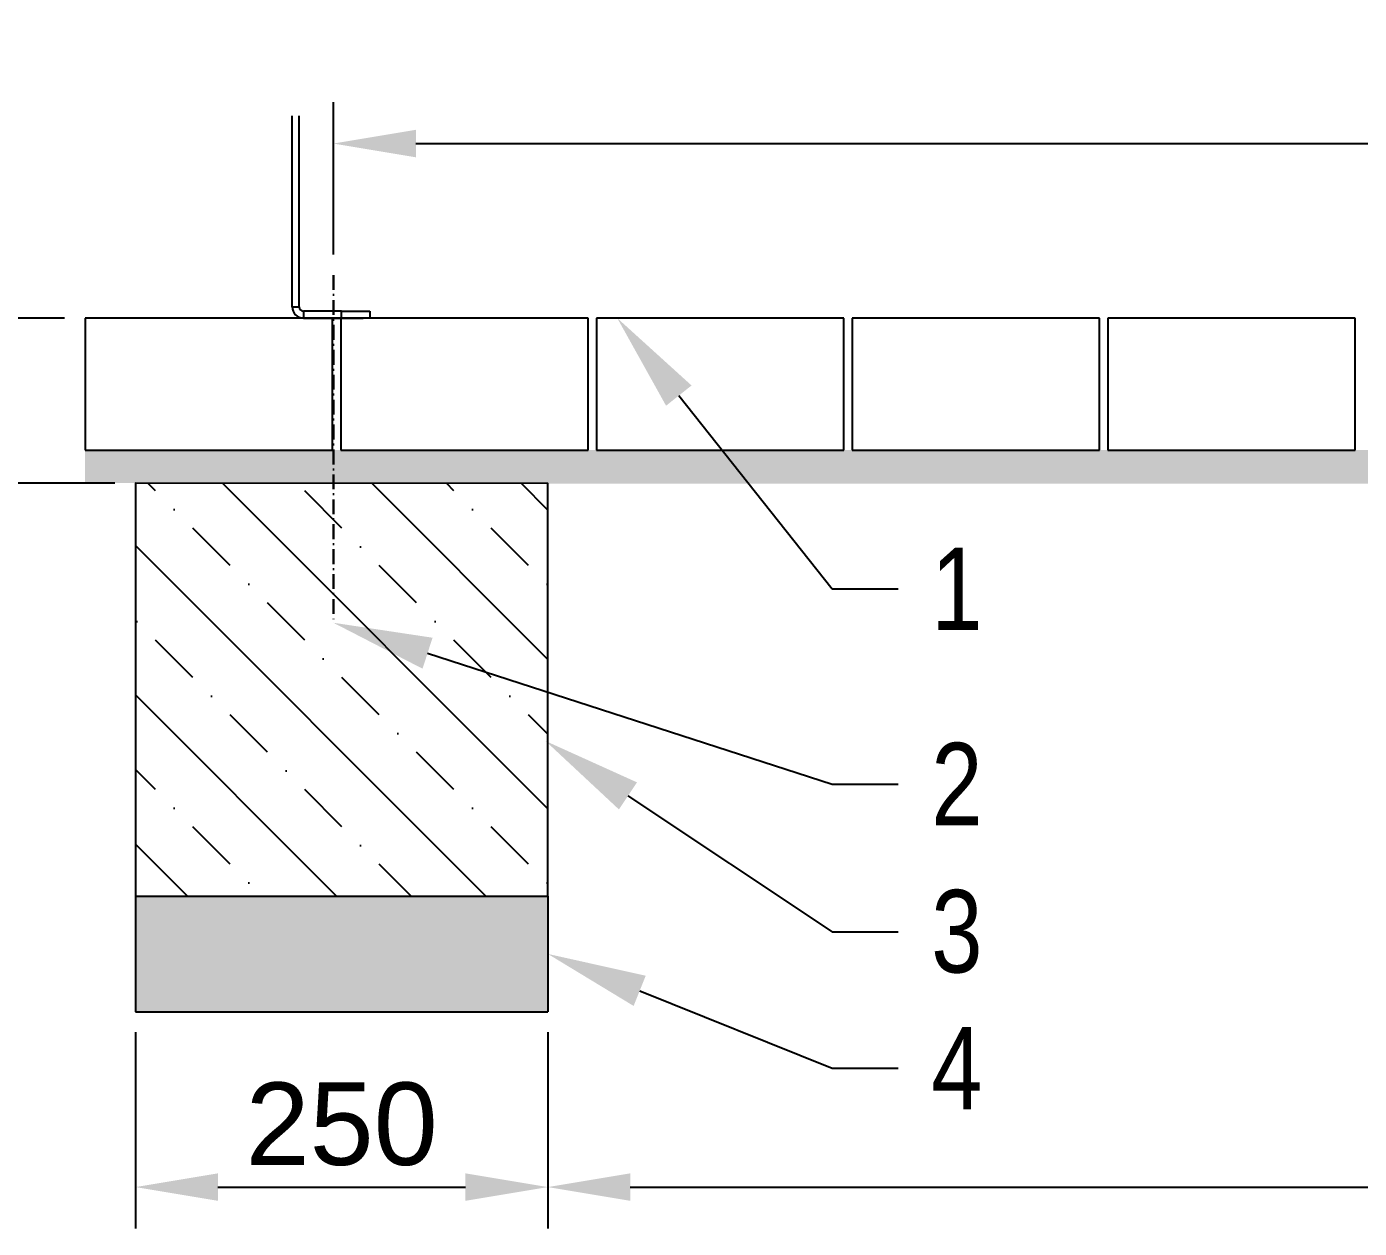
# Model space of a CAD drawing. Header units: millimetres. Extents: x -20 to 5721, y -20 to 4144.
# Drawn here: x 1358 to 2166, y 1939 to 2668 of the extents above; entities that cross this region are included whole.
import ezdxf
from ezdxf import colors
from ezdxf.entities.mleader import LeaderData, LeaderLine
from ezdxf.math import Vec2, Vec3

# ---------------------------------------------------------------- set-up
doc = ezdxf.new("R2010")
doc.units = ezdxf.units.MM
doc.linetypes.add('DashDot', pattern=[15, 9, -3, 0, -3])
doc.layers.add('SRAFY', color=30, linetype='Continuous')
doc.styles.add('SEACAD_Arial', font='arial.ttf', dxfattribs={"width": 0.8})
doc.styles.get("Standard").update_dxf_attribs({"font": 'arial.ttf'})
doc.dimstyles.new('ISO-25', dxfattribs={"dimtxt": 2.5, "dimasz": 2.5, "dimexe": 1.25, "dimexo": 0.625, "dimtad": 1, "dimtxsty": 'Standard', "dimcen": 2.5, "dimadec": 0, "dimazin": 0, "dimtfac": 1, "dimtmove": 0, "dimatfit": 3, "dimfxl": 1, "dimarcsym": 0})

# ---------------------------------------------------------------- blocks, each defined once
blk = doc.blocks.new('*D42')
at = {"color": 0, "lineweight": -2, "transparency": 16777216}
for p, q in [((1544.24, 2529.44), (1544.24, 2621.67)), ((3294.24, 2529.44), (3294.24, 2621.67)), ((1594.24, 2596.67), (3244.24, 2596.67))]:
    blk.add_line(p, q, dxfattribs=at)
at = {"color": 0, "transparency": 16777216}
for points in [[(1594.24, 2605), (1594.24, 2588.34), (1544.24, 2596.67)], [(3244.24, 2605), (3244.24, 2588.34), (3294.24, 2596.67)]]:
    blk.add_solid(points, dxfattribs=at)
at = {"layer": 'DEFPOINTS', "color": 0, "transparency": 16777216}
for p in [(3294.24, 2596.67), (1544.24, 2516.94), (3294.24, 2516.94)]:
    blk.add_point(p, dxfattribs=at)
at = {"color": 0, "transparency": 16777216, "insert": (2419.24, 2634.7), "char_height": 50, "attachment_point": 5}
blk.add_mtext('2022', dxfattribs=at)
blk = doc.blocks.new('*D46')
at = {"color": 0, "lineweight": -2, "transparency": 16777216}
for p, q in [((1424.26, 2058.08), (1424.26, 1939.28)), ((1674.26, 2058.08), (1674.26, 1939.28)), ((1474.26, 1964.28), (1624.26, 1964.28))]:
    blk.add_line(p, q, dxfattribs=at)
at = {"color": 0, "transparency": 16777216}
for points in [[(1474.26, 1972.61), (1474.26, 1955.95), (1424.26, 1964.28)], [(1624.26, 1972.61), (1624.26, 1955.95), (1674.26, 1964.28)]]:
    blk.add_solid(points, dxfattribs=at)
at = {"layer": 'DEFPOINTS', "color": 0, "transparency": 16777216}
for p in [(1424.26, 2070.58), (1674.26, 2070.58), (1674.26, 1964.28)]:
    blk.add_point(p, dxfattribs=at)
at = {"color": 0, "transparency": 16777216, "insert": (1549.26, 2002.31), "char_height": 50, "attachment_point": 5}
blk.add_mtext('250', dxfattribs=at)
blk = doc.blocks.new('*D39')
at = {"color": 0, "lineweight": -2, "transparency": 16777216}
for p, q in [((1296.56, 2540.91), (1296.56, 2590.91)), ((1381.23, 2490.91), (1271.56, 2490.91)), ((1296.56, 2490.91), (1296.56, 2390.91)), ((1411.76, 2390.91), (1271.56, 2390.91)), ((1296.56, 2340.91), (1296.56, 2160.32))]:
    blk.add_line(p, q, dxfattribs=at)
at = {"color": 0, "transparency": 16777216}
for points in [[(1288.23, 2540.91), (1304.9, 2540.91), (1296.56, 2490.91)], [(1288.23, 2340.91), (1304.9, 2340.91), (1296.56, 2390.91)]]:
    blk.add_solid(points, dxfattribs=at)
at = {"layer": 'DEFPOINTS', "color": 0, "transparency": 16777216}
for p in [(1393.73, 2490.91), (1296.56, 2390.91), (1424.26, 2390.91)]:
    blk.add_point(p, dxfattribs=at)
at = {"color": 0, "transparency": 16777216, "insert": (1258.53, 2225.61), "char_height": 50, "attachment_point": 5, "rotation": 90}
blk.add_mtext('100', dxfattribs=at)
blk = doc.blocks.new('*D40')
at = {"color": 0, "lineweight": -2, "transparency": 16777216}
for p, q in [((3174.27, 2108.59), (3174.27, 1939.28)), ((1674.26, 2058.08), (1674.26, 1939.28)), ((1724.26, 1964.28), (3124.27, 1964.28))]:
    blk.add_line(p, q, dxfattribs=at)
at = {"color": 0, "transparency": 16777216}
for points in [[(1724.26, 1972.61), (1724.26, 1955.95), (1674.26, 1964.28)], [(3124.27, 1972.61), (3124.27, 1955.95), (3174.27, 1964.28)]]:
    blk.add_solid(points, dxfattribs=at)
at = {"layer": 'DEFPOINTS', "color": 0, "transparency": 16777216}
for p in [(3174.27, 2121.09), (1674.26, 2070.58), (3174.27, 1964.28)]:
    blk.add_point(p, dxfattribs=at)
at = {"color": 0, "transparency": 16777216, "insert": (2424.27, 2001.88), "char_height": 50, "attachment_point": 5}
blk.add_mtext('1772', dxfattribs=at)

msp = doc.modelspace()

# ---------------------------------------------------------------- hatches: boundary and pattern name
at = {"layer": 'SRAFY'}
h = msp.add_hatch(dxfattribs=at)
h.set_pattern_fill('AR-SAND', color=256, scale=0.5)
h.set_pattern_definition([(37.5, (-5141.714, -2823.747), (-0.800016, 24.47066), [0, -19.304, 0, -21.59, 0, -20.6375]), (7.5, (-5141.714, -2823.747), (22.47616, 35.84126), [0, -10.414, 0, -17.399, 0, -6.6675]), (327.5, (-5157.335, -2823.747), (39.54962, 0.07186), [0, -6.35, 0, -22.86, 0, -29.845]), (317.5, (-5157.335, -2823.747), (38.17782, 11.14647), [0, -3.175, 0, -14.986, 0, -17.145])])
h.paths.add_polyline_path([(1393.732, 2410.911), (1393.732, 2390.954), (1424.264, 2390.911), (1544.237, 2390.745), (1544.237, 2410.911)])
h.paths.add_polyline_path([(2448.732, 2390.564), (2448.732, 2410.911), (1544.237, 2410.911), (1544.237, 2390.745), (1674.237, 2390.564)])
h = msp.add_hatch(dxfattribs=at)
h.set_pattern_fill('BETON-PROSTY', color=256, scale=0.8, angle=90)
h.set_pattern_definition([(135, (-5148.3, -2388.187), (-45.25483, -45.25483), []), (135, (-5148.3, -2342.93), (-67.88225, -22.6274), [32, -16, 0, -16])])
h.paths.add_polyline_path([(1007.683, 2270.913), (1007.683, 2390.566), (307.674, 2390.566), (307.711, 2140.574), (307.711, 2140.573), (1007.701, 2140.574)])
h.paths.add_polyline_path([(1674.237, 2270.911), (1674.237, 2390.564), (1424.237, 2390.564), (1424.237, 2140.574), (1674.23, 2140.574)])
h = msp.add_hatch(dxfattribs=at)
h.set_pattern_fill('AR-SAND', color=256, scale=0.5)
h.set_pattern_definition([(37.5, (-5148.301, -2388.187), (-0.800016, 24.47066), [0, -19.304, 0, -21.59, 0, -20.6375]), (7.5, (-5148.3, -2388.187), (22.47616, 35.84126), [0, -10.414, 0, -17.399, 0, -6.6675]), (327.5, (-5163.922, -2388.187), (39.54962, 0.07186), [0, -6.35, 0, -22.86, 0, -29.845]), (317.5, (-5163.922, -2388.187), (38.17782, 11.14647), [0, -3.175, 0, -14.986, 0, -17.145])])
h.paths.add_polyline_path([(1007.701, 2070.582), (1007.701, 2140.574), (307.711, 2140.574), (307.701, 2070.585)])
h.paths.add_polyline_path([(1674.254, 2070.58), (1674.264, 2140.564), (1645.49, 2140.574), (1424.264, 2140.574), (1424.264, 2070.581)])

# ---------------------------------------------------------------- linework, layer by layer
for p, q in [((1519.237, 2548.93), (1519.237, 2613.436)), ((1523.522, 2548.93), (1523.522, 2613.436)), ((1519.237, 2497.769), (1519.237, 2548.93)), ((1523.522, 2497.769), (1523.522, 2548.93)), ((1519.237, 2497.769), (1523.522, 2497.769)), ((1526.094, 2495.197), (1526.094, 2490.911)), ((1549.237, 2495.197), (1526.094, 2495.197)), ((1549.237, 2490.911), (1526.094, 2490.911)), ((1549.237, 2490.911), (1549.237, 2495.197)), ((1549.237, 2495.197), (1566.38, 2495.197)), ((1566.38, 2490.911), (1549.237, 2490.911)), ((1566.38, 2495.197), (1566.38, 2490.911))]:
    msp.add_line(p, q)
at = {"linetype": 'DashDot', "lineweight": 30}
msp.add_line((1544.237, 2516.937), (1544.237, 2306.274), dxfattribs=at)
at = {"color": 7, "linetype": 'Continuous'}
for p, q in [((1543.732, 2490.911), (1393.732, 2490.911)), ((1393.732, 2490.911), (1393.732, 2410.911)), ((1543.732, 2410.911), (1543.732, 2490.911)), ((1698.732, 2490.911), (1548.732, 2490.911)), ((1548.732, 2490.911), (1548.732, 2410.911)), ((1698.732, 2410.911), (1698.732, 2490.911)), ((1853.732, 2490.911), (1703.732, 2490.911)), ((1703.732, 2490.911), (1703.732, 2410.911)), ((1853.732, 2410.911), (1853.732, 2490.911)), ((2008.732, 2490.911), (1858.732, 2490.911)), ((1858.732, 2490.911), (1858.732, 2410.911)), ((2008.732, 2410.911), (2008.732, 2490.911)), ((2163.732, 2490.911), (2013.732, 2490.911)), ((2013.732, 2490.911), (2013.732, 2410.911)), ((2163.732, 2410.911), (2163.732, 2490.911)), ((1393.732, 2410.911), (1543.732, 2410.911)), ((1548.732, 2410.911), (1698.732, 2410.911)), ((1703.732, 2410.911), (1853.732, 2410.911)), ((1858.732, 2410.911), (2008.732, 2410.911)), ((2013.732, 2410.911), (2163.732, 2410.911))]:
    msp.add_line(p, q, dxfattribs=at)
at = {"color": 7, "linetype": 'Continuous', "lineweight": 25}
msp.add_line((1526.237, 2490.911), (1562.237, 2490.911), dxfattribs=at)
msp.add_lwpolyline([(1424.264, 2140.574), (1674.274, 2140.574), (1674.237, 2390.564), (1424.264, 2390.911)], close=True)
at = {"color": 7, "linetype": 'Continuous'}
msp.add_circle((1674.264, 2140.574), 0.01, dxfattribs=at)
for radius in [6.857, 2.571]:
    msp.add_arc((1526.094, 2497.769), radius, 180, 270)
at = {"layer": 'SRAFY'}
for p, q in [((1424.264, 2140.574), (1424.264, 2070.581)), ((1674.254, 2140.574), (1674.254, 2070.58)), ((1424.264, 2070.581), (1674.254, 2070.58))]:
    msp.add_line(p, q, dxfattribs=at)

# ---------------------------------------------------------------- dimensions: what is measured, and where the dimension line sits
for base, p1, p2, text, picture, middle in [((3294.237, 2596.672), (1544.237, 2516.937), (3294.237, 2516.937), '2022', '*D42', (2419.237, 2634.7)), ((3174.274, 1964.28), (1674.263, 2070.58), (3174.274, 2121.087), '1772', '*D40', (2424.268, 2001.882))]:
    dim = msp.add_linear_dim(base=base, p1=p1, p2=p2, text=text, dimstyle='ISO-25', override={"dimscale": 0})
    dim.commit()
    dim.dimension.update_dxf_attribs({"geometry": picture, "text_midpoint": middle})
dim = msp.add_linear_dim(base=(1296.562, 2390.911), p1=(1393.732, 2490.911), p2=(1424.264, 2390.911), angle=90, dimstyle='ISO-25')
dim.commit()
dim.dimension.update_dxf_attribs({"geometry": '*D39', "text_midpoint": (1258.533, 2225.615)})
dim = msp.add_linear_dim(base=(1674.263, 1964.28), p1=(1424.264, 2070.581), p2=(1674.263, 2070.58), dimstyle='ISO-25', override={"dimscale": 0, "dimtix": 0, "dimtofl": 1, "dimtmove": 0, "dimatfit": 3})
dim.commit()
dim.dimension.update_dxf_attribs({"geometry": '*D46', "text_midpoint": (1549.263, 2002.308)})

# ---------------------------------------------------------------- leaders
ml = msp.add_multileader_mtext('Standard')
ml.set_content('1', color=256, style='SEACAD_Arial')
ml.set_leader_properties()
ml.build(insert=Vec2(0, 0))
ml.multileader.update_dxf_attribs({"text_right_attachment_type": 6, "dogleg_length": 2, "arrow_head_size": 60, "scale": 20})
ctx = ml.context
ctx.base_point, ctx.scale, ctx.char_height, ctx.arrow_head_size, ctx.landing_gap_size, ctx.plane_origin = Vec3(1886.697, 2326.811), 20, 50, 60, 20, Vec3(1623.732, 2490.911)
ctx.right_attachment = 6
notes = []
notes.append((ctx, [(0, (1, 1, 0), (1846.697, 2326.811), (1, 0), 40, [(0, [(1716.333, 2490.911)], 0, [])])]))
ctx.mtext.insert, ctx.mtext.flow_direction = Vec3(1906.697, 2351.811), 5
ml = msp.add_multileader_mtext('Standard')
ml.set_content('2', color=256, style='SEACAD_Arial')
ml.set_leader_properties()
ml.build(insert=Vec2(0, 0))
ml.multileader.update_dxf_attribs({"text_right_attachment_type": 6, "dogleg_length": 2, "arrow_head_size": 60, "scale": 20})
ctx = ml.context
ctx.base_point, ctx.scale, ctx.char_height, ctx.arrow_head_size, ctx.landing_gap_size, ctx.plane_origin = Vec3(1886.697, 2208.496), 20, 50, 60, 20, Vec3(1544.237, 2306.274)
ctx.right_attachment = 6
notes.append((ctx, [(0, (1, 1, 0), (1846.697, 2208.496), (1, 0), 40, [(0, [(1544.237, 2306.274)], 0, [])])]))
ctx.mtext.insert, ctx.mtext.flow_direction = Vec3(1906.697, 2233.496), 5
ml = msp.add_multileader_mtext('Standard')
ml.set_content('3', color=256, style='SEACAD_Arial')
ml.set_leader_properties()
ml.build(insert=Vec2(0, 0))
ml.multileader.update_dxf_attribs({"text_right_attachment_type": 6, "dogleg_length": 2, "arrow_head_size": 60, "scale": 20})
ctx = ml.context
ctx.base_point, ctx.scale, ctx.char_height, ctx.arrow_head_size, ctx.landing_gap_size, ctx.plane_origin = Vec3(1886.697, 2118.889), 20, 50, 60, 20, Vec3(1543.202, 2093.432)
ctx.right_attachment = 6
notes.append((ctx, [(0, (1, 1, 0), (1846.697, 2118.889), (1, 0), 40, [(0, [(1672.878, 2234.595)], 0, [])])]))
ctx.mtext.insert, ctx.mtext.flow_direction = Vec3(1906.697, 2144.333), 5
ml = msp.add_multileader_mtext('Standard')
ml.set_content('4', color=256, style='SEACAD_Arial')
ml.set_leader_properties()
ml.build(insert=Vec2(0, 0))
ml.multileader.update_dxf_attribs({"text_right_attachment_type": 6, "dogleg_length": 2, "arrow_head_size": 60, "scale": 20})
ctx = ml.context
ctx.base_point, ctx.scale, ctx.char_height, ctx.arrow_head_size, ctx.landing_gap_size, ctx.plane_origin = Vec3(1886.697, 2036.301), 20, 50, 60, 20, Vec3(1464.117, 2146.683)
ctx.right_attachment = 6
notes.append((ctx, [(0, (1, 1, 0), (1846.697, 2036.301), (1, 0), 40, [(0, [(1674.254, 2105.577)], 0, [])])]))
ctx.mtext.insert, ctx.mtext.flow_direction = Vec3(1906.697, 2061.301), 5
for ctx, leaders in notes:
    for number, flags, end, landing, length, lines in leaders:
        leader = LeaderData()
        leader.index, (leader.has_last_leader_line, leader.has_dogleg_vector, leader.attachment_direction) = number, flags
        leader.last_leader_point, leader.dogleg_vector, leader.dogleg_length = Vec3(end), Vec3(landing), length
        for number, points, colour, breaks in lines:
            line = LeaderLine()
            line.index, line.vertices, line.color, line.breaks = number, Vec3.list(points), colors.encode_raw_color(colour), breaks
            leader.lines.append(line)
        ctx.leaders.append(leader)

doc.saveas('drawing.dxf')
